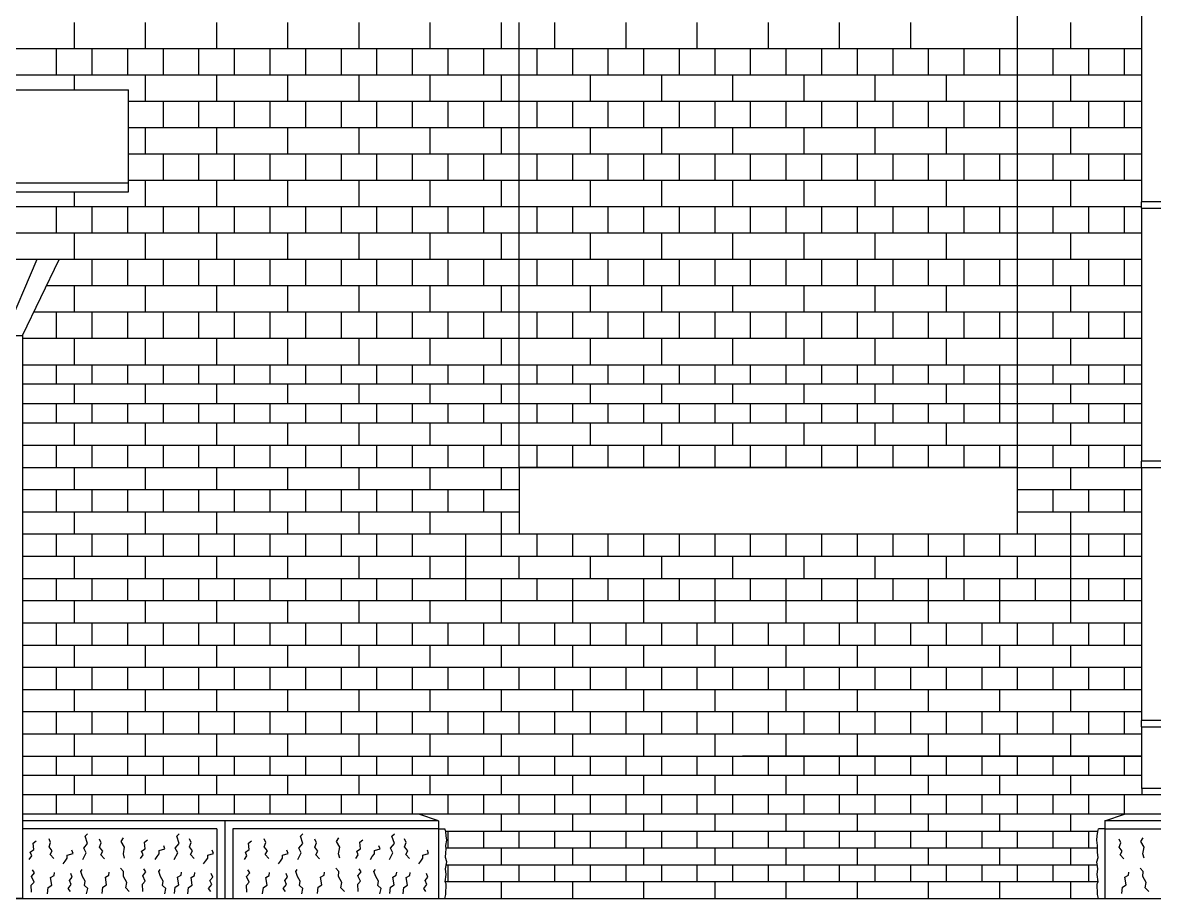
# Model space of a CAD drawing. Extents: x 138805 to 172445, y -129942 to -106182.
# Drawn here: x 159675 to 163173, y -123466 to -120759 of the extents above; entities that cross this region are included whole.
import ezdxf

# ---------------------------------------------------------------- set-up
doc = ezdxf.new("R2010")
doc.units = 0
doc.header["$LTSCALE"] = 50
doc.header["$MEASUREMENT"] = 0
for name, color, linetype in [('ele-3', 6, 'CONTINUOUS'), ('h', 5, 'CONTINUOUS'), ('HAT', 5, 'CONTINUOUS'), ('W-2', 2, 'CONTINUOUS'), ('WID', 4, 'CONTINUOUS')]:
    doc.layers.add(name, color=color, linetype=linetype)

msp = doc.modelspace()

# ---------------------------------------------------------------- linework, layer by layer
at = {"layer": 'ele-3'}
for p, q in [((162750.3, -122133.7), (162750.3, -119770.9)), ((163133.4, -120530.6), (163133.4, -121312.5)), ((161210.3, -122133.7), (161210.3, -120758.8)), ((162750.3, -120840.1), (161210.3, -120840.1)), ((162750.3, -120921.5), (161210.3, -120921.5)), ((162750.3, -121002.8), (161210.3, -121002.8)), ((162750.3, -121084.2), (161210.3, -121084.2)), ((162750.3, -121165.5), (161210.3, -121165.5)), ((162750.3, -121246.9), (161210.3, -121246.9)), ((162750.3, -121328.2), (161210.3, -121328.2)), ((163133.4, -121332.5), (163133.4, -122114.4)), ((162750.3, -121409.6), (161210.3, -121409.6)), ((162750.3, -121490.9), (161210.3, -121490.9)), ((162750.3, -121572.3), (161210.3, -121572.3)), ((162750.3, -121653.6), (161210.3, -121653.6)), ((162750.3, -121735), (161210.3, -121735)), ((159675.3, -121816.3), (161210.3, -121816.3)), ((159675.3, -121816.3), (161210.3, -121816.3)), ((161210.3, -121816.3), (162750.3, -121816.3)), ((161210.3, -121816.3), (162750.3, -121816.3)), ((162475.3, -121816.3), (163133.4, -121816.3)), ((162475.3, -121816.3), (163133.4, -121816.3)), ((161210.3, -121876.3), (159675.3, -121876.3)), ((162750.3, -121876.3), (161210.3, -121876.3)), ((163133.4, -121876.3), (162475.3, -121876.3)), ((159675.3, -121936.3), (161210.3, -121936.3)), ((161210.3, -121936.3), (162750.3, -121936.3)), ((162475.3, -121936.3), (163133.4, -121936.3)), ((159675.3, -121996.3), (161210.3, -121996.3)), ((161210.3, -121996.3), (162750.3, -121996.3)), ((162475.3, -121996.3), (163133.4, -121996.3)), ((161210.3, -122065), (162750.3, -122065)), ((163133.4, -122134.4), (163133.4, -122916.3)), ((161045.3, -122339.7), (162915.3, -122339.7)), ((161045.3, -122545.7), (161045.3, -122339.7)), ((161045.3, -122408.3), (162915.3, -122408.3)), ((161045.3, -122477), (162915.3, -122477)), ((163133.4, -122936.3), (163133.4, -123126.3)), ((159675.3, -123026.3), (163133.4, -123026.3)), ((163133.4, -123026.3), (161900.3, -123026.3)), ((163133.4, -123086.3), (159675.3, -123086.3)), ((163208.4, -123126.3), (163133.4, -123126.3)), ((163630.3, -123206.3), (159675.3, -123206.3))]:
    msp.add_line(p, q, dxfattribs=at)
for points in [[(161320.3, -120840.1), (161320.3, -120758.8)], [(161540.3, -120840.1), (161540.3, -120758.8)], [(161760.3, -120840.1), (161760.3, -120758.8)], [(161980.3, -120840.1), (161980.3, -120758.8)], [(162200.3, -120840.1), (162200.3, -120758.8)], [(162420.3, -120840.1), (162420.3, -120758.8)], [(161265.3, -120921.5), (161265.3, -120840.1)], [(161375.3, -120921.5), (161375.3, -120840.1)], [(161485.3, -120921.5), (161485.3, -120840.1)], [(161595.3, -120921.5), (161595.3, -120840.1)], [(161705.3, -120921.5), (161705.3, -120840.1)], [(161815.3, -120921.5), (161815.3, -120840.1)], [(161925.3, -120921.5), (161925.3, -120840.1)], [(162035.3, -120921.5), (162035.3, -120840.1)], [(162145.3, -120921.5), (162145.3, -120840.1)], [(162255.3, -120921.5), (162255.3, -120840.1)], [(162365.3, -120921.5), (162365.3, -120840.1)], [(162475.3, -120921.5), (162475.3, -120840.1)], [(162585.3, -120921.5), (162585.3, -120840.1)], [(162695.3, -120921.5), (162695.3, -120840.1)], [(161430.3, -121002.8), (161430.3, -120921.5)], [(161650.3, -121002.8), (161650.3, -120921.5)], [(161870.3, -121002.8), (161870.3, -120921.5)], [(162090.3, -121002.8), (162090.3, -120921.5)], [(162310.3, -121002.8), (162310.3, -120921.5)], [(162530.3, -121002.8), (162530.3, -120921.5)], [(161265.3, -121084.2), (161265.3, -121002.8)], [(161375.3, -121084.2), (161375.3, -121002.8)], [(161485.3, -121084.2), (161485.3, -121002.8)], [(161595.3, -121084.2), (161595.3, -121002.8)], [(161705.3, -121084.2), (161705.3, -121002.8)], [(161815.3, -121084.2), (161815.3, -121002.8)], [(161925.3, -121084.2), (161925.3, -121002.8)], [(162035.3, -121084.2), (162035.3, -121002.8)], [(162145.3, -121084.2), (162145.3, -121002.8)], [(162255.3, -121084.2), (162255.3, -121002.8)], [(162365.3, -121084.2), (162365.3, -121002.8)], [(162475.3, -121084.2), (162475.3, -121002.8)], [(162585.3, -121084.2), (162585.3, -121002.8)], [(162695.3, -121084.2), (162695.3, -121002.8)], [(161430.3, -121165.5), (161430.3, -121084.2)], [(161650.3, -121165.5), (161650.3, -121084.2)], [(161870.3, -121165.5), (161870.3, -121084.2)], [(162090.3, -121165.5), (162090.3, -121084.2)], [(162310.3, -121165.5), (162310.3, -121084.2)], [(162530.3, -121165.5), (162530.3, -121084.2)], [(161265.3, -121246.9), (161265.3, -121165.5)], [(161375.3, -121246.9), (161375.3, -121165.5)], [(161485.3, -121246.9), (161485.3, -121165.5)], [(161595.3, -121246.9), (161595.3, -121165.5)], [(161705.3, -121246.9), (161705.3, -121165.5)], [(161815.3, -121246.9), (161815.3, -121165.5)], [(161925.3, -121246.9), (161925.3, -121165.5)], [(162035.3, -121246.9), (162035.3, -121165.5)], [(162145.3, -121246.9), (162145.3, -121165.5)], [(162255.3, -121246.9), (162255.3, -121165.5)], [(162365.3, -121246.9), (162365.3, -121165.5)], [(162475.3, -121246.9), (162475.3, -121165.5)], [(162585.3, -121246.9), (162585.3, -121165.5)], [(162695.3, -121246.9), (162695.3, -121165.5)], [(161430.3, -121328.2), (161430.3, -121246.9)], [(161650.3, -121328.2), (161650.3, -121246.9)], [(161870.3, -121328.2), (161870.3, -121246.9)], [(162090.3, -121328.2), (162090.3, -121246.9)], [(162310.3, -121328.2), (162310.3, -121246.9)], [(162530.3, -121328.2), (162530.3, -121246.9)], [(161265.3, -121409.6), (161265.3, -121328.2)], [(161375.3, -121409.6), (161375.3, -121328.2)], [(161485.3, -121409.6), (161485.3, -121328.2)], [(161595.3, -121409.6), (161595.3, -121328.2)], [(161705.3, -121409.6), (161705.3, -121328.2)], [(161815.3, -121409.6), (161815.3, -121328.2)], [(161925.3, -121409.6), (161925.3, -121328.2)], [(162035.3, -121409.6), (162035.3, -121328.2)], [(162145.3, -121409.6), (162145.3, -121328.2)], [(162255.3, -121409.6), (162255.3, -121328.2)], [(162365.3, -121409.6), (162365.3, -121328.2)], [(162475.3, -121409.6), (162475.3, -121328.2)], [(162585.3, -121409.6), (162585.3, -121328.2)], [(162695.3, -121409.6), (162695.3, -121328.2)], [(161430.3, -121490.9), (161430.3, -121409.6)], [(161650.3, -121490.9), (161650.3, -121409.6)], [(161870.3, -121490.9), (161870.3, -121409.6)], [(162090.3, -121490.9), (162090.3, -121409.6)], [(162310.3, -121490.9), (162310.3, -121409.6)], [(162530.3, -121490.9), (162530.3, -121409.6)], [(161265.3, -121572.3), (161265.3, -121490.9)], [(161375.3, -121572.3), (161375.3, -121490.9)], [(161485.3, -121572.3), (161485.3, -121490.9)], [(161595.3, -121572.3), (161595.3, -121490.9)], [(161705.3, -121572.3), (161705.3, -121490.9)], [(161815.3, -121572.3), (161815.3, -121490.9)], [(161925.3, -121572.3), (161925.3, -121490.9)], [(162035.3, -121572.3), (162035.3, -121490.9)], [(162145.3, -121572.3), (162145.3, -121490.9)], [(162255.3, -121572.3), (162255.3, -121490.9)], [(162365.3, -121572.3), (162365.3, -121490.9)], [(162475.3, -121572.3), (162475.3, -121490.9)], [(162585.3, -121572.3), (162585.3, -121490.9)], [(162695.3, -121572.3), (162695.3, -121490.9)], [(161430.3, -121653.6), (161430.3, -121572.3)], [(161650.3, -121653.6), (161650.3, -121572.3)], [(161870.3, -121653.6), (161870.3, -121572.3)], [(162090.3, -121653.6), (162090.3, -121572.3)], [(162310.3, -121653.6), (162310.3, -121572.3)], [(162530.3, -121653.6), (162530.3, -121572.3)], [(161265.3, -121735), (161265.3, -121653.6)], [(161375.3, -121735), (161375.3, -121653.6)], [(161485.3, -121735), (161485.3, -121653.6)], [(161595.3, -121735), (161595.3, -121653.6)], [(161705.3, -121735), (161705.3, -121653.6)], [(161815.3, -121735), (161815.3, -121653.6)], [(161925.3, -121735), (161925.3, -121653.6)], [(162035.3, -121735), (162035.3, -121653.6)], [(162145.3, -121735), (162145.3, -121653.6)], [(162255.3, -121735), (162255.3, -121653.6)], [(162365.3, -121735), (162365.3, -121653.6)], [(162475.3, -121735), (162475.3, -121653.6)], [(162585.3, -121735), (162585.3, -121653.6)], [(162695.3, -121735), (162695.3, -121653.6)], [(161430.3, -121816.3), (161430.3, -121735)], [(161650.3, -121816.3), (161650.3, -121735)], [(161870.3, -121816.3), (161870.3, -121735)], [(162090.3, -121816.3), (162090.3, -121735)], [(162310.3, -121816.3), (162310.3, -121735)], [(162530.3, -121816.3), (162530.3, -121735)], [(159780.3, -121876.3), (159780.3, -121816.3)], [(159890.3, -121876.3), (159890.3, -121816.3)], [(160000.3, -121876.3), (160000.3, -121816.3)], [(160110.3, -121876.3), (160110.3, -121816.3)], [(160220.3, -121876.3), (160220.3, -121816.3)], [(160330.3, -121876.3), (160330.3, -121816.3)], [(160440.3, -121876.3), (160440.3, -121816.3)], [(160550.3, -121876.3), (160550.3, -121816.3)], [(160660.3, -121876.3), (160660.3, -121816.3)], [(160770.3, -121876.3), (160770.3, -121816.3)], [(160880.3, -121876.3), (160880.3, -121816.3)], [(160990.3, -121876.3), (160990.3, -121816.3)], [(161100.3, -121876.3), (161100.3, -121816.3)], [(161265.3, -121876.3), (161265.3, -121816.3)], [(161375.3, -121876.3), (161375.3, -121816.3)], [(161485.3, -121876.3), (161485.3, -121816.3)], [(161595.3, -121876.3), (161595.3, -121816.3)], [(161705.3, -121876.3), (161705.3, -121816.3)], [(161815.3, -121876.3), (161815.3, -121816.3)], [(161925.3, -121876.3), (161925.3, -121816.3)], [(162035.3, -121876.3), (162035.3, -121816.3)], [(162145.3, -121876.3), (162145.3, -121816.3)], [(162255.3, -121876.3), (162255.3, -121816.3)], [(162365.3, -121876.3), (162365.3, -121816.3)], [(162475.3, -121876.3), (162475.3, -121816.3)], [(162585.3, -121876.3), (162585.3, -121816.3)], [(162695.3, -121876.3), (162695.3, -121816.3)], [(162750.3, -121876.3), (162750.3, -121816.3)], [(162750.3, -121876.3), (162750.3, -121816.3)], [(162860.3, -121876.3), (162860.3, -121816.3)], [(162970.3, -121876.3), (162970.3, -121816.3)], [(163080.3, -121876.3), (163080.3, -121816.3)], [(159835.3, -121936.3), (159835.3, -121876.3)], [(160055.3, -121936.3), (160055.3, -121876.3)], [(160275.3, -121936.3), (160275.3, -121876.3)], [(160495.3, -121936.3), (160495.3, -121876.3)], [(160715.3, -121936.3), (160715.3, -121876.3)], [(160935.3, -121936.3), (160935.3, -121876.3)], [(161155.3, -121936.3), (161155.3, -121876.3)], [(161430.3, -121936.3), (161430.3, -121876.3)], [(161650.3, -121936.3), (161650.3, -121876.3)], [(161870.3, -121936.3), (161870.3, -121876.3)], [(162090.3, -121936.3), (162090.3, -121876.3)], [(162310.3, -121936.3), (162310.3, -121876.3)], [(162530.3, -121936.3), (162530.3, -121876.3)], [(162695.3, -121936.3), (162695.3, -121876.3)], [(162915.3, -121936.3), (162915.3, -121876.3)], [(159780.3, -121996.3), (159780.3, -121936.3)], [(159890.3, -121996.3), (159890.3, -121936.3)], [(160000.3, -121996.3), (160000.3, -121936.3)], [(160110.3, -121996.3), (160110.3, -121936.3)], [(160220.3, -121996.3), (160220.3, -121936.3)], [(160330.3, -121996.3), (160330.3, -121936.3)], [(160440.3, -121996.3), (160440.3, -121936.3)], [(160550.3, -121996.3), (160550.3, -121936.3)], [(160660.3, -121996.3), (160660.3, -121936.3)], [(160770.3, -121996.3), (160770.3, -121936.3)], [(160880.3, -121996.3), (160880.3, -121936.3)], [(160990.3, -121996.3), (160990.3, -121936.3)], [(161100.3, -121996.3), (161100.3, -121936.3)], [(161265.3, -121996.3), (161265.3, -121936.3)], [(161375.3, -121996.3), (161375.3, -121936.3)], [(161485.3, -121996.3), (161485.3, -121936.3)], [(161595.3, -121996.3), (161595.3, -121936.3)], [(161705.3, -121996.3), (161705.3, -121936.3)], [(161815.3, -121996.3), (161815.3, -121936.3)], [(161925.3, -121996.3), (161925.3, -121936.3)], [(162035.3, -121996.3), (162035.3, -121936.3)], [(162145.3, -121996.3), (162145.3, -121936.3)], [(162255.3, -121996.3), (162255.3, -121936.3)], [(162365.3, -121996.3), (162365.3, -121936.3)], [(162475.3, -121996.3), (162475.3, -121936.3)], [(162585.3, -121996.3), (162585.3, -121936.3)], [(162695.3, -121996.3), (162695.3, -121936.3)], [(162750.3, -121996.3), (162750.3, -121936.3)], [(162750.3, -121996.3), (162750.3, -121936.3)], [(162860.3, -121996.3), (162860.3, -121936.3)], [(162970.3, -121996.3), (162970.3, -121936.3)], [(163080.3, -121996.3), (163080.3, -121936.3)], [(161430.3, -122065), (161430.3, -121996.3)], [(161650.3, -122065), (161650.3, -121996.3)], [(161870.3, -122065), (161870.3, -121996.3)], [(162090.3, -122065), (162090.3, -121996.3)], [(162310.3, -122065), (162310.3, -121996.3)], [(162530.3, -122065), (162530.3, -121996.3)], [(161265.3, -122133.7), (161265.3, -122065)], [(161375.3, -122133.7), (161375.3, -122065)], [(161485.3, -122133.7), (161485.3, -122065)], [(161595.3, -122133.7), (161595.3, -122065)], [(161705.3, -122133.7), (161705.3, -122065)], [(161815.3, -122133.7), (161815.3, -122065)], [(161925.3, -122133.7), (161925.3, -122065)], [(162035.3, -122133.7), (162035.3, -122065)], [(162145.3, -122133.7), (162145.3, -122065)], [(162255.3, -122133.7), (162255.3, -122065)], [(162365.3, -122133.7), (162365.3, -122065)], [(162475.3, -122133.7), (162475.3, -122065)], [(162585.3, -122133.7), (162585.3, -122065)], [(162695.3, -122133.7), (162695.3, -122065)], [(161155.3, -122408.3), (161155.3, -122339.7)], [(161265.3, -122408.3), (161265.3, -122339.7)], [(161375.3, -122408.3), (161375.3, -122339.7)], [(161485.3, -122408.3), (161485.3, -122339.7)], [(161595.3, -122408.3), (161595.3, -122339.7)], [(161705.3, -122408.3), (161705.3, -122339.7)], [(161815.3, -122408.3), (161815.3, -122339.7)], [(161925.3, -122408.3), (161925.3, -122339.7)], [(162035.3, -122408.3), (162035.3, -122339.7)], [(162145.3, -122408.3), (162145.3, -122339.7)], [(162255.3, -122408.3), (162255.3, -122339.7)], [(162365.3, -122408.3), (162365.3, -122339.7)], [(162475.3, -122408.3), (162475.3, -122339.7)], [(162585.3, -122408.3), (162585.3, -122339.7)], [(162695.3, -122408.3), (162695.3, -122339.7)], [(162805.3, -122408.3), (162805.3, -122339.7)], [(162915.3, -122545.7), (162915.3, -122339.7)], [(161210.3, -122477), (161210.3, -122408.3)], [(161430.3, -122477), (161430.3, -122408.3)], [(161650.3, -122477), (161650.3, -122408.3)], [(161870.3, -122477), (161870.3, -122408.3)], [(162090.3, -122477), (162090.3, -122408.3)], [(162310.3, -122477), (162310.3, -122408.3)], [(162530.3, -122477), (162530.3, -122408.3)], [(162750.3, -122477), (162750.3, -122408.3)], [(161155.3, -122545.7), (161155.3, -122477)], [(161265.3, -122545.7), (161265.3, -122477)], [(161375.3, -122545.7), (161375.3, -122477)], [(161485.3, -122545.7), (161485.3, -122477)], [(161595.3, -122545.7), (161595.3, -122477)], [(161705.3, -122545.7), (161705.3, -122477)], [(161815.3, -122545.7), (161815.3, -122477)], [(161925.3, -122545.7), (161925.3, -122477)], [(162035.3, -122545.7), (162035.3, -122477)], [(162145.3, -122545.7), (162145.3, -122477)], [(162255.3, -122545.7), (162255.3, -122477)], [(162365.3, -122545.7), (162365.3, -122477)], [(162475.3, -122545.7), (162475.3, -122477)], [(162585.3, -122545.7), (162585.3, -122477)], [(162695.3, -122545.7), (162695.3, -122477)], [(162805.3, -122545.7), (162805.3, -122477)], [(159780.3, -123086.3), (159780.3, -123026.3)], [(159890.3, -123086.3), (159890.3, -123026.3)], [(160000.3, -123086.3), (160000.3, -123026.3)], [(160110.3, -123086.3), (160110.3, -123026.3)], [(160220.3, -123086.3), (160220.3, -123026.3)], [(160330.3, -123086.3), (160330.3, -123026.3)], [(160440.3, -123086.3), (160440.3, -123026.3)], [(160550.3, -123086.3), (160550.3, -123026.3)], [(160660.3, -123086.3), (160660.3, -123026.3)], [(160770.3, -123086.3), (160770.3, -123026.3)], [(160880.3, -123086.3), (160880.3, -123026.3)], [(160990.3, -123086.3), (160990.3, -123026.3)], [(161100.3, -123086.3), (161100.3, -123026.3)], [(161210.3, -123086.3), (161210.3, -123026.3)], [(161320.3, -123086.3), (161320.3, -123026.3)], [(161430.3, -123086.3), (161430.3, -123026.3)], [(161540.3, -123086.3), (161540.3, -123026.3)], [(161650.3, -123086.3), (161650.3, -123026.3)], [(161760.3, -123086.3), (161760.3, -123026.3)], [(161870.3, -123086.3), (161870.3, -123026.3)], [(161980.3, -123086.3), (161980.3, -123026.3)], [(162090.3, -123086.3), (162090.3, -123026.3)], [(162200.3, -123086.3), (162200.3, -123026.3)], [(162310.3, -123086.3), (162310.3, -123026.3)], [(162420.3, -123086.3), (162420.3, -123026.3)], [(162530.3, -123086.3), (162530.3, -123026.3)], [(162640.3, -123086.3), (162640.3, -123026.3)], [(162750.3, -123086.3), (162750.3, -123026.3)], [(162860.3, -123086.3), (162860.3, -123026.3)], [(162970.3, -123086.3), (162970.3, -123026.3)], [(163080.3, -123086.3), (163080.3, -123026.3)], [(159835.3, -123146.3), (159835.3, -123086.3)], [(160055.3, -123146.3), (160055.3, -123086.3)], [(160275.3, -123146.3), (160275.3, -123086.3)], [(160495.3, -123146.3), (160495.3, -123086.3)], [(160715.3, -123146.3), (160715.3, -123086.3)], [(160935.3, -123146.3), (160935.3, -123086.3)], [(161155.3, -123146.3), (161155.3, -123086.3)], [(161375.3, -123146.3), (161375.3, -123086.3)], [(161595.3, -123146.3), (161595.3, -123086.3)], [(161815.3, -123146.3), (161815.3, -123086.3)], [(162035.3, -123146.3), (162035.3, -123086.3)], [(162255.3, -123146.3), (162255.3, -123086.3)], [(162475.3, -123146.3), (162475.3, -123086.3)], [(162695.3, -123146.3), (162695.3, -123086.3)], [(162915.3, -123146.3), (162915.3, -123086.3)], [(163410.3, -123206.3), (163410.3, -123146.3), (159675.3, -123146.3)], [(159780.3, -123206.3), (159780.3, -123146.3)], [(159890.3, -123206.3), (159890.3, -123146.3)], [(160000.3, -123206.3), (160000.3, -123146.3)], [(160110.3, -123206.3), (160110.3, -123146.3)], [(160220.3, -123206.3), (160220.3, -123146.3)], [(160330.3, -123206.3), (160330.3, -123146.3)], [(160440.3, -123206.3), (160440.3, -123146.3)], [(160550.3, -123206.3), (160550.3, -123146.3)], [(160660.3, -123206.3), (160660.3, -123146.3)], [(160770.3, -123206.3), (160770.3, -123146.3)], [(160880.3, -123206.3), (160880.3, -123146.3)], [(160990.3, -123206.3), (160990.3, -123146.3)], [(161100.3, -123206.3), (161100.3, -123146.3)], [(161210.3, -123206.3), (161210.3, -123146.3)], [(161320.3, -123206.3), (161320.3, -123146.3)], [(161430.3, -123206.3), (161430.3, -123146.3)], [(161540.3, -123206.3), (161540.3, -123146.3)], [(161650.3, -123206.3), (161650.3, -123146.3)], [(161760.3, -123206.3), (161760.3, -123146.3)], [(161870.3, -123206.3), (161870.3, -123146.3)], [(161980.3, -123206.3), (161980.3, -123146.3)], [(162090.3, -123206.3), (162090.3, -123146.3)], [(162200.3, -123206.3), (162200.3, -123146.3)], [(162310.3, -123206.3), (162310.3, -123146.3)], [(162420.3, -123206.3), (162420.3, -123146.3)], [(162530.3, -123206.3), (162530.3, -123146.3)], [(162640.3, -123206.3), (162640.3, -123146.3)], [(162750.3, -123206.3), (162750.3, -123146.3)], [(162860.3, -123206.3), (162860.3, -123146.3)], [(162970.3, -123206.3), (162970.3, -123146.3)], [(163080.3, -123206.3), (163080.3, -123146.3)], [(163135.3, -123146.3), (163135.3, -123126.3)]]:
    msp.add_lwpolyline(points, dxfattribs=at)
at = {"layer": 'h'}
for p, q in [((161210.3, -120840.1), (157030.3, -120840.1)), ((163133.4, -120840.1), (162475.3, -120840.1)), ((161210.3, -120921.5), (157030.3, -120921.5)), ((163133.4, -120921.5), (162750.3, -120921.5)), ((161210.3, -121002.8), (160002.8, -121002.8)), ((163133.4, -121002.8), (162750.3, -121002.8)), ((161210.3, -121084.2), (160002.8, -121084.2)), ((163133.4, -121084.2), (162750.3, -121084.2)), ((161210.3, -121165.5), (160002.8, -121165.5)), ((163133.4, -121165.5), (162750.3, -121165.5)), ((161210.3, -121246.9), (160002.8, -121246.9)), ((163133.4, -121246.9), (162750.3, -121246.9)), ((161210.3, -121328.2), (157030.3, -121328.2)), ((163133.4, -121328.2), (162750.3, -121328.2)), ((161210.3, -121409.6), (157030.3, -121409.6)), ((163133.4, -121409.6), (162750.3, -121409.6)), ((161210.3, -121490.9), (157030.3, -121490.9)), ((159719, -121490.9), (159619.7, -121726.3)), ((163133.4, -121490.9), (162750.3, -121490.9)), ((161210.3, -121572.3), (159749, -121572.3)), ((163133.4, -121572.3), (162750.3, -121572.3)), ((161210.3, -121653.6), (159710.1, -121653.6)), ((163133.4, -121653.6), (162750.3, -121653.6)), ((161210.3, -121735), (159675.3, -121735)), ((163133.4, -121735), (162750.3, -121735)), ((159675.3, -122065), (161210.3, -122065)), ((162750.3, -122065), (163133.4, -122065)), ((159675.3, -122133.7), (163291.8, -122133.7)), ((159675.3, -122202.3), (161210.3, -122202.3)), ((162750.3, -122202.3), (163133.4, -122202.3)), ((159675.3, -122271), (161210.3, -122271)), ((162750.3, -122271), (163133.4, -122271)), ((159675.3, -122339.7), (161045.3, -122339.7)), ((162750.3, -122339.7), (163133.4, -122339.7)), ((159675.3, -122408.3), (161045.3, -122408.3)), ((162915.3, -122408.3), (163133.4, -122408.3)), ((159675.3, -122477), (161045.3, -122477)), ((162915.3, -122477), (163133.4, -122477)), ((159675.3, -122545.7), (161045.3, -122545.7)), ((160935.3, -122545.7), (162915.3, -122545.7)), ((162915.3, -122545.7), (163133.4, -122545.7)), ((159675.3, -122614.3), (163133.4, -122614.3)), ((159675.3, -122683), (163133.4, -122683)), ((159675.3, -122751.7), (163133.4, -122751.7)), ((159675.3, -122820.3), (163133.4, -122820.3)), ((159675.3, -122889), (163133.4, -122889)), ((159675.3, -122957.7), (163133.4, -122957.7)), ((160982.4, -123258.3), (162998.3, -123258.3)), ((160983.7, -123310.3), (162997, -123310.3)), ((160984.3, -123362.3), (162996.3, -123362.3)), ((160981.4, -123414.3), (162999.3, -123414.3))]:
    msp.add_line(p, q, dxfattribs=at)
for points in [[(159835.3, -120840.1), (159835.3, -120758.8)], [(160055.3, -120840.1), (160055.3, -120758.8)], [(160275.3, -120840.1), (160275.3, -120758.8)], [(160495.3, -120840.1), (160495.3, -120758.8)], [(160715.3, -120840.1), (160715.3, -120758.8)], [(160935.3, -120840.1), (160935.3, -120758.8)], [(161155.3, -120840.1), (161155.3, -120758.8)], [(162915.3, -120840.1), (162915.3, -120758.8)], [(159780.3, -120921.5), (159780.3, -120840.1)], [(159890.3, -120921.5), (159890.3, -120840.1)], [(160000.3, -120921.5), (160000.3, -120840.1)], [(160110.3, -120921.5), (160110.3, -120840.1)], [(160220.3, -120921.5), (160220.3, -120840.1)], [(160330.3, -120921.5), (160330.3, -120840.1)], [(160440.3, -120921.5), (160440.3, -120840.1)], [(160550.3, -120921.5), (160550.3, -120840.1)], [(160660.3, -120921.5), (160660.3, -120840.1)], [(160770.3, -120921.5), (160770.3, -120840.1)], [(160880.3, -120921.5), (160880.3, -120840.1)], [(160990.3, -120921.5), (160990.3, -120840.1)], [(161100.3, -120921.5), (161100.3, -120840.1)], [(162750.3, -120921.5), (162750.3, -120840.1)], [(162750.3, -120921.5), (162750.3, -120840.1)], [(162860.3, -120921.5), (162860.3, -120840.1)], [(162970.3, -120921.5), (162970.3, -120840.1)], [(163080.3, -120921.5), (163080.3, -120840.1)], [(159835.3, -120966.9), (159835.3, -120921.5)], [(160055.3, -121002.8), (160055.3, -120921.5)], [(160275.3, -121002.8), (160275.3, -120921.5)], [(160495.3, -121002.8), (160495.3, -120921.5)], [(160715.3, -121002.8), (160715.3, -120921.5)], [(160935.3, -121002.8), (160935.3, -120921.5)], [(161155.3, -121002.8), (161155.3, -120921.5)], [(162915.3, -121002.8), (162915.3, -120921.5)], [(160110.3, -121084.2), (160110.3, -121002.8)], [(160220.3, -121084.2), (160220.3, -121002.8)], [(160330.3, -121084.2), (160330.3, -121002.8)], [(160440.3, -121084.2), (160440.3, -121002.8)], [(160550.3, -121084.2), (160550.3, -121002.8)], [(160660.3, -121084.2), (160660.3, -121002.8)], [(160770.3, -121084.2), (160770.3, -121002.8)], [(160880.3, -121084.2), (160880.3, -121002.8)], [(160990.3, -121084.2), (160990.3, -121002.8)], [(161100.3, -121084.2), (161100.3, -121002.8)], [(162750.3, -121084.2), (162750.3, -121002.8)], [(162750.3, -121084.2), (162750.3, -121002.8)], [(162860.3, -121084.2), (162860.3, -121002.8)], [(162970.3, -121084.2), (162970.3, -121002.8)], [(163080.3, -121084.2), (163080.3, -121002.8)], [(160055.3, -121165.5), (160055.3, -121084.2)], [(160275.3, -121165.5), (160275.3, -121084.2)], [(160495.3, -121165.5), (160495.3, -121084.2)], [(160715.3, -121165.5), (160715.3, -121084.2)], [(160935.3, -121165.5), (160935.3, -121084.2)], [(161155.3, -121165.5), (161155.3, -121084.2)], [(162915.3, -121165.5), (162915.3, -121084.2)], [(160110.3, -121246.9), (160110.3, -121165.5)], [(160220.3, -121246.9), (160220.3, -121165.5)], [(160330.3, -121246.9), (160330.3, -121165.5)], [(160440.3, -121246.9), (160440.3, -121165.5)], [(160550.3, -121246.9), (160550.3, -121165.5)], [(160660.3, -121246.9), (160660.3, -121165.5)], [(160770.3, -121246.9), (160770.3, -121165.5)], [(160880.3, -121246.9), (160880.3, -121165.5)], [(160990.3, -121246.9), (160990.3, -121165.5)], [(161100.3, -121246.9), (161100.3, -121165.5)], [(162750.3, -121246.9), (162750.3, -121165.5)], [(162750.3, -121246.9), (162750.3, -121165.5)], [(162860.3, -121246.9), (162860.3, -121165.5)], [(162970.3, -121246.9), (162970.3, -121165.5)], [(163080.3, -121246.9), (163080.3, -121165.5)], [(160055.3, -121328.2), (160055.3, -121246.9)], [(160275.3, -121328.2), (160275.3, -121246.9)], [(160495.3, -121328.2), (160495.3, -121246.9)], [(160715.3, -121328.2), (160715.3, -121246.9)], [(160935.3, -121328.2), (160935.3, -121246.9)], [(161155.3, -121328.2), (161155.3, -121246.9)], [(162915.3, -121328.2), (162915.3, -121246.9)], [(159835.3, -121328.2), (159835.3, -121282)], [(159780.3, -121409.6), (159780.3, -121328.2)], [(159890.3, -121409.6), (159890.3, -121328.2)], [(160000.3, -121409.6), (160000.3, -121328.2)], [(160110.3, -121409.6), (160110.3, -121328.2)], [(160220.3, -121409.6), (160220.3, -121328.2)], [(160330.3, -121409.6), (160330.3, -121328.2)], [(160440.3, -121409.6), (160440.3, -121328.2)], [(160550.3, -121409.6), (160550.3, -121328.2)], [(160660.3, -121409.6), (160660.3, -121328.2)], [(160770.3, -121409.6), (160770.3, -121328.2)], [(160880.3, -121409.6), (160880.3, -121328.2)], [(160990.3, -121409.6), (160990.3, -121328.2)], [(161100.3, -121409.6), (161100.3, -121328.2)], [(162750.3, -121409.6), (162750.3, -121328.2)], [(162750.3, -121409.6), (162750.3, -121328.2)], [(162860.3, -121409.6), (162860.3, -121328.2)], [(162970.3, -121409.6), (162970.3, -121328.2)], [(163080.3, -121409.6), (163080.3, -121328.2)], [(159835.3, -121490.9), (159835.3, -121409.6)], [(160055.3, -121490.9), (160055.3, -121409.6)], [(160275.3, -121490.9), (160275.3, -121409.6)], [(160495.3, -121490.9), (160495.3, -121409.6)], [(160715.3, -121490.9), (160715.3, -121409.6)], [(160935.3, -121490.9), (160935.3, -121409.6)], [(161155.3, -121490.9), (161155.3, -121409.6)], [(162915.3, -121490.9), (162915.3, -121409.6)], [(159890.3, -121572.3), (159890.3, -121490.9)], [(160000.3, -121572.3), (160000.3, -121490.9)], [(160110.3, -121572.3), (160110.3, -121490.9)], [(160220.3, -121572.3), (160220.3, -121490.9)], [(160330.3, -121572.3), (160330.3, -121490.9)], [(160440.3, -121572.3), (160440.3, -121490.9)], [(160550.3, -121572.3), (160550.3, -121490.9)], [(160660.3, -121572.3), (160660.3, -121490.9)], [(160770.3, -121572.3), (160770.3, -121490.9)], [(160880.3, -121572.3), (160880.3, -121490.9)], [(160990.3, -121572.3), (160990.3, -121490.9)], [(161100.3, -121572.3), (161100.3, -121490.9)], [(162750.3, -121572.3), (162750.3, -121490.9)], [(162750.3, -121572.3), (162750.3, -121490.9)], [(162860.3, -121572.3), (162860.3, -121490.9)], [(162970.3, -121572.3), (162970.3, -121490.9)], [(163080.3, -121572.3), (163080.3, -121490.9)], [(159835.3, -121653.6), (159835.3, -121572.3)], [(160055.3, -121653.6), (160055.3, -121572.3)], [(160275.3, -121653.6), (160275.3, -121572.3)], [(160495.3, -121653.6), (160495.3, -121572.3)], [(160715.3, -121653.6), (160715.3, -121572.3)], [(160935.3, -121653.6), (160935.3, -121572.3)], [(161155.3, -121653.6), (161155.3, -121572.3)], [(162915.3, -121653.6), (162915.3, -121572.3)], [(159780.3, -121735), (159780.3, -121653.6)], [(159890.3, -121735), (159890.3, -121653.6)], [(160000.3, -121735), (160000.3, -121653.6)], [(160110.3, -121735), (160110.3, -121653.6)], [(160220.3, -121735), (160220.3, -121653.6)], [(160330.3, -121735), (160330.3, -121653.6)], [(160440.3, -121735), (160440.3, -121653.6)], [(160550.3, -121735), (160550.3, -121653.6)], [(160660.3, -121735), (160660.3, -121653.6)], [(160770.3, -121735), (160770.3, -121653.6)], [(160880.3, -121735), (160880.3, -121653.6)], [(160990.3, -121735), (160990.3, -121653.6)], [(161100.3, -121735), (161100.3, -121653.6)], [(162750.3, -121735), (162750.3, -121653.6)], [(162750.3, -121735), (162750.3, -121653.6)], [(162860.3, -121735), (162860.3, -121653.6)], [(162970.3, -121735), (162970.3, -121653.6)], [(163080.3, -121735), (163080.3, -121653.6)], [(159835.3, -121816.3), (159835.3, -121735)], [(160055.3, -121816.3), (160055.3, -121735)], [(160275.3, -121816.3), (160275.3, -121735)], [(160495.3, -121816.3), (160495.3, -121735)], [(160715.3, -121816.3), (160715.3, -121735)], [(160935.3, -121816.3), (160935.3, -121735)], [(161155.3, -121816.3), (161155.3, -121735)], [(162915.3, -121816.3), (162915.3, -121735)], [(159835.3, -122065), (159835.3, -121996.3)], [(160055.3, -122065), (160055.3, -121996.3)], [(160275.3, -122065), (160275.3, -121996.3)], [(160495.3, -122065), (160495.3, -121996.3)], [(160715.3, -122065), (160715.3, -121996.3)], [(160935.3, -122065), (160935.3, -121996.3)], [(161155.3, -122065), (161155.3, -121996.3)], [(162915.3, -122065), (162915.3, -121996.3)], [(159780.3, -122133.7), (159780.3, -122065)], [(159890.3, -122133.7), (159890.3, -122065)], [(160000.3, -122133.7), (160000.3, -122065)], [(160110.3, -122133.7), (160110.3, -122065)], [(160220.3, -122133.7), (160220.3, -122065)], [(160330.3, -122133.7), (160330.3, -122065)], [(160440.3, -122133.7), (160440.3, -122065)], [(160550.3, -122133.7), (160550.3, -122065)], [(160660.3, -122133.7), (160660.3, -122065)], [(160770.3, -122133.7), (160770.3, -122065)], [(160880.3, -122133.7), (160880.3, -122065)], [(160990.3, -122133.7), (160990.3, -122065)], [(161100.3, -122133.7), (161100.3, -122065)], [(162750.3, -122133.7), (162750.3, -122065)], [(162750.3, -122133.7), (162750.3, -122065)], [(162860.3, -122133.7), (162860.3, -122065)], [(162970.3, -122133.7), (162970.3, -122065)], [(163080.3, -122133.7), (163080.3, -122065)], [(159835.3, -122202.3), (159835.3, -122133.7)], [(160055.3, -122202.3), (160055.3, -122133.7)], [(160275.3, -122202.3), (160275.3, -122133.7)], [(160495.3, -122202.3), (160495.3, -122133.7)], [(160715.3, -122202.3), (160715.3, -122133.7)], [(160935.3, -122202.3), (160935.3, -122133.7)], [(161155.3, -122202.3), (161155.3, -122133.7)], [(162915.3, -122202.3), (162915.3, -122133.7)], [(159780.3, -122271), (159780.3, -122202.3)], [(159890.3, -122271), (159890.3, -122202.3)], [(160000.3, -122271), (160000.3, -122202.3)], [(160110.3, -122271), (160110.3, -122202.3)], [(160220.3, -122271), (160220.3, -122202.3)], [(160330.3, -122271), (160330.3, -122202.3)], [(160440.3, -122271), (160440.3, -122202.3)], [(160550.3, -122271), (160550.3, -122202.3)], [(160660.3, -122271), (160660.3, -122202.3)], [(160770.3, -122271), (160770.3, -122202.3)], [(160880.3, -122271), (160880.3, -122202.3)], [(160990.3, -122271), (160990.3, -122202.3)], [(161100.3, -122271), (161100.3, -122202.3)], [(162750.3, -122271), (162750.3, -122202.3)], [(162750.3, -122271), (162750.3, -122202.3)], [(162860.3, -122271), (162860.3, -122202.3)], [(162970.3, -122271), (162970.3, -122202.3)], [(163080.3, -122271), (163080.3, -122202.3)], [(159835.3, -122339.7), (159835.3, -122271)], [(160055.3, -122339.7), (160055.3, -122271)], [(160275.3, -122339.7), (160275.3, -122271)], [(160495.3, -122339.7), (160495.3, -122271)], [(160715.3, -122339.7), (160715.3, -122271)], [(160935.3, -122339.7), (160935.3, -122271)], [(161155.3, -122339.7), (161155.3, -122271)], [(162915.3, -122339.7), (162915.3, -122271)], [(159780.3, -122408.3), (159780.3, -122339.7)], [(159890.3, -122408.3), (159890.3, -122339.7)], [(160000.3, -122408.3), (160000.3, -122339.7)], [(160110.3, -122408.3), (160110.3, -122339.7)], [(160220.3, -122408.3), (160220.3, -122339.7)], [(160330.3, -122408.3), (160330.3, -122339.7)], [(160440.3, -122408.3), (160440.3, -122339.7)], [(160550.3, -122408.3), (160550.3, -122339.7)], [(160660.3, -122408.3), (160660.3, -122339.7)], [(160770.3, -122408.3), (160770.3, -122339.7)], [(160880.3, -122408.3), (160880.3, -122339.7)], [(162970.3, -122408.3), (162970.3, -122339.7)], [(163080.3, -122408.3), (163080.3, -122339.7)], [(159835.3, -122477), (159835.3, -122408.3)], [(160055.3, -122477), (160055.3, -122408.3)], [(160275.3, -122477), (160275.3, -122408.3)], [(160495.3, -122477), (160495.3, -122408.3)], [(160715.3, -122477), (160715.3, -122408.3)], [(160935.3, -122477), (160935.3, -122408.3)], [(162915.3, -122477), (162915.3, -122408.3)], [(159780.3, -122545.7), (159780.3, -122477)], [(159890.3, -122545.7), (159890.3, -122477)], [(160000.3, -122545.7), (160000.3, -122477)], [(160110.3, -122545.7), (160110.3, -122477)], [(160220.3, -122545.7), (160220.3, -122477)], [(160330.3, -122545.7), (160330.3, -122477)], [(160440.3, -122545.7), (160440.3, -122477)], [(160550.3, -122545.7), (160550.3, -122477)], [(160660.3, -122545.7), (160660.3, -122477)], [(160770.3, -122545.7), (160770.3, -122477)], [(160880.3, -122545.7), (160880.3, -122477)], [(162970.3, -122545.7), (162970.3, -122477)], [(163080.3, -122545.7), (163080.3, -122477)], [(159835.3, -122614.3), (159835.3, -122545.7)], [(160055.3, -122614.3), (160055.3, -122545.7)], [(160275.3, -122614.3), (160275.3, -122545.7)], [(160495.3, -122614.3), (160495.3, -122545.7)], [(160715.3, -122614.3), (160715.3, -122545.7)], [(160935.3, -122614.3), (160935.3, -122545.7)], [(161155.3, -122614.3), (161155.3, -122545.7)], [(161375.3, -122614.3), (161375.3, -122545.7)], [(161595.3, -122614.3), (161595.3, -122545.7)], [(161815.3, -122614.3), (161815.3, -122545.7)], [(162035.3, -122614.3), (162035.3, -122545.7)], [(162255.3, -122614.3), (162255.3, -122545.7)], [(162475.3, -122614.3), (162475.3, -122545.7)], [(162695.3, -122614.3), (162695.3, -122545.7)], [(162915.3, -122614.3), (162915.3, -122545.7)], [(159780.3, -122683), (159780.3, -122614.3)], [(159890.3, -122683), (159890.3, -122614.3)], [(160000.3, -122683), (160000.3, -122614.3)], [(160110.3, -122683), (160110.3, -122614.3)], [(160220.3, -122683), (160220.3, -122614.3)], [(160330.3, -122683), (160330.3, -122614.3)], [(160440.3, -122683), (160440.3, -122614.3)], [(160550.3, -122683), (160550.3, -122614.3)], [(160660.3, -122683), (160660.3, -122614.3)], [(160770.3, -122683), (160770.3, -122614.3)], [(160880.3, -122683), (160880.3, -122614.3)], [(160990.3, -122683), (160990.3, -122614.3)], [(161100.3, -122683), (161100.3, -122614.3)], [(161210.3, -122683), (161210.3, -122614.3)], [(161320.3, -122683), (161320.3, -122614.3)], [(161430.3, -122683), (161430.3, -122614.3)], [(161540.3, -122683), (161540.3, -122614.3)], [(161650.3, -122683), (161650.3, -122614.3)], [(161760.3, -122683), (161760.3, -122614.3)], [(161870.3, -122683), (161870.3, -122614.3)], [(161980.3, -122683), (161980.3, -122614.3)], [(162090.3, -122683), (162090.3, -122614.3)], [(162200.3, -122683), (162200.3, -122614.3)], [(162310.3, -122683), (162310.3, -122614.3)], [(162420.3, -122683), (162420.3, -122614.3)], [(162530.3, -122683), (162530.3, -122614.3)], [(162640.3, -122683), (162640.3, -122614.3)], [(162750.3, -122683), (162750.3, -122614.3)], [(162860.3, -122683), (162860.3, -122614.3)], [(162970.3, -122683), (162970.3, -122614.3)], [(163080.3, -122683), (163080.3, -122614.3)], [(159835.3, -122751.7), (159835.3, -122683)], [(160055.3, -122751.7), (160055.3, -122683)], [(160275.3, -122751.7), (160275.3, -122683)], [(160495.3, -122751.7), (160495.3, -122683)], [(160715.3, -122751.7), (160715.3, -122683)], [(160935.3, -122751.7), (160935.3, -122683)], [(161155.3, -122751.7), (161155.3, -122683)], [(161375.3, -122751.7), (161375.3, -122683)], [(161595.3, -122751.7), (161595.3, -122683)], [(161815.3, -122751.7), (161815.3, -122683)], [(162035.3, -122751.7), (162035.3, -122683)], [(162255.3, -122751.7), (162255.3, -122683)], [(162475.3, -122751.7), (162475.3, -122683)], [(162695.3, -122751.7), (162695.3, -122683)], [(162915.3, -122751.7), (162915.3, -122683)], [(159780.3, -122820.3), (159780.3, -122751.7)], [(159890.3, -122820.3), (159890.3, -122751.7)], [(160000.3, -122820.3), (160000.3, -122751.7)], [(160110.3, -122820.3), (160110.3, -122751.7)], [(160220.3, -122820.3), (160220.3, -122751.7)], [(160330.3, -122820.3), (160330.3, -122751.7)], [(160440.3, -122820.3), (160440.3, -122751.7)], [(160550.3, -122820.3), (160550.3, -122751.7)], [(160660.3, -122820.3), (160660.3, -122751.7)], [(160770.3, -122820.3), (160770.3, -122751.7)], [(160880.3, -122820.3), (160880.3, -122751.7)], [(160990.3, -122820.3), (160990.3, -122751.7)], [(161100.3, -122820.3), (161100.3, -122751.7)], [(161210.3, -122820.3), (161210.3, -122751.7)], [(161320.3, -122820.3), (161320.3, -122751.7)], [(161430.3, -122820.3), (161430.3, -122751.7)], [(161540.3, -122820.3), (161540.3, -122751.7)], [(161650.3, -122820.3), (161650.3, -122751.7)], [(161760.3, -122820.3), (161760.3, -122751.7)], [(161870.3, -122820.3), (161870.3, -122751.7)], [(161980.3, -122820.3), (161980.3, -122751.7)], [(162090.3, -122820.3), (162090.3, -122751.7)], [(162200.3, -122820.3), (162200.3, -122751.7)], [(162310.3, -122820.3), (162310.3, -122751.7)], [(162420.3, -122820.3), (162420.3, -122751.7)], [(162530.3, -122820.3), (162530.3, -122751.7)], [(162640.3, -122820.3), (162640.3, -122751.7)], [(162750.3, -122820.3), (162750.3, -122751.7)], [(162860.3, -122820.3), (162860.3, -122751.7)], [(162970.3, -122820.3), (162970.3, -122751.7)], [(163080.3, -122820.3), (163080.3, -122751.7)], [(159835.3, -122889), (159835.3, -122820.3)], [(160055.3, -122889), (160055.3, -122820.3)], [(160275.3, -122889), (160275.3, -122820.3)], [(160495.3, -122889), (160495.3, -122820.3)], [(160715.3, -122889), (160715.3, -122820.3)], [(160935.3, -122889), (160935.3, -122820.3)], [(161155.3, -122889), (161155.3, -122820.3)], [(161375.3, -122889), (161375.3, -122820.3)], [(161595.3, -122889), (161595.3, -122820.3)], [(161815.3, -122889), (161815.3, -122820.3)], [(162035.3, -122889), (162035.3, -122820.3)], [(162255.3, -122889), (162255.3, -122820.3)], [(162475.3, -122889), (162475.3, -122820.3)], [(162695.3, -122889), (162695.3, -122820.3)], [(162915.3, -122889), (162915.3, -122820.3)], [(159780.3, -122957.7), (159780.3, -122889)], [(159890.3, -122957.7), (159890.3, -122889)], [(160000.3, -122957.7), (160000.3, -122889)], [(160110.3, -122957.7), (160110.3, -122889)], [(160220.3, -122957.7), (160220.3, -122889)], [(160330.3, -122957.7), (160330.3, -122889)], [(160440.3, -122957.7), (160440.3, -122889)], [(160550.3, -122957.7), (160550.3, -122889)], [(160660.3, -122957.7), (160660.3, -122889)], [(160770.3, -122957.7), (160770.3, -122889)], [(160880.3, -122957.7), (160880.3, -122889)], [(160990.3, -122957.7), (160990.3, -122889)], [(161100.3, -122957.7), (161100.3, -122889)], [(161210.3, -122957.7), (161210.3, -122889)], [(161320.3, -122957.7), (161320.3, -122889)], [(161430.3, -122957.7), (161430.3, -122889)], [(161540.3, -122957.7), (161540.3, -122889)], [(161650.3, -122957.7), (161650.3, -122889)], [(161760.3, -122957.7), (161760.3, -122889)], [(161870.3, -122957.7), (161870.3, -122889)], [(161980.3, -122957.7), (161980.3, -122889)], [(162090.3, -122957.7), (162090.3, -122889)], [(162200.3, -122957.7), (162200.3, -122889)], [(162310.3, -122957.7), (162310.3, -122889)], [(162420.3, -122957.7), (162420.3, -122889)], [(162530.3, -122957.7), (162530.3, -122889)], [(162640.3, -122957.7), (162640.3, -122889)], [(162750.3, -122957.7), (162750.3, -122889)], [(162860.3, -122957.7), (162860.3, -122889)], [(162970.3, -122957.7), (162970.3, -122889)], [(163080.3, -122957.7), (163080.3, -122889)], [(159835.3, -123026.3), (159835.3, -122957.7)], [(160055.3, -123026.3), (160055.3, -122957.7)], [(160275.3, -123026.3), (160275.3, -122957.7)], [(160495.3, -123026.3), (160495.3, -122957.7)], [(160715.3, -123026.3), (160715.3, -122957.7)], [(160935.3, -123026.3), (160935.3, -122957.7)], [(161155.3, -123026.3), (161155.3, -122957.7)], [(161375.3, -123026.3), (161375.3, -122957.7)], [(161595.3, -123026.3), (161595.3, -122957.7)], [(161815.3, -123026.3), (161815.3, -122957.7)], [(162035.3, -123026.3), (162035.3, -122957.7)], [(162255.3, -123026.3), (162255.3, -122957.7)], [(162475.3, -123026.3), (162475.3, -122957.7)], [(162695.3, -123026.3), (162695.3, -122957.7)], [(162915.3, -123026.3), (162915.3, -122957.7)], [(161155.3, -123258.3), (161155.3, -123206.3)], [(161375.3, -123258.3), (161375.3, -123206.3)], [(161595.3, -123258.3), (161595.3, -123206.3)], [(161815.3, -123258.3), (161815.3, -123206.3)], [(162035.3, -123258.3), (162035.3, -123206.3)], [(162255.3, -123258.3), (162255.3, -123206.3)], [(162475.3, -123258.3), (162475.3, -123206.3)], [(162695.3, -123258.3), (162695.3, -123206.3)], [(162915.3, -123258.3), (162915.3, -123206.3)], [(159696, -123346.2), (159703.6, -123335), (159699, -123323.3), (159710.2, -123315.7), (159708.2, -123295.4), (159717.4, -123288.2)], [(159771.6, -123343), (159760.2, -123330.6), (159766.7, -123319.3), (159757, -123307), (159761.9, -123293.5), (159757, -123282.2)], [(159860.9, -123346.3), (159871.5, -123325.6), (159864.3, -123311.6), (159876.3, -123296.2), (159868.6, -123273.6), (159876.3, -123267.3)], [(159927.9, -123344.4), (159916.5, -123332), (159923, -123320.7), (159913.3, -123308.4), (159918.2, -123294.9), (159913.3, -123283.6)], [(159990.3, -123342.3), (159986.7, -123328.2), (159990.6, -123308), (159980.1, -123290.1), (159987.1, -123279.3)], [(160040, -123343.4), (160047.6, -123332.2), (160043.1, -123320.5), (160054.3, -123312.9), (160052.2, -123292.6), (160061.4, -123285.4)], [(160143.9, -123346.3), (160154.5, -123325.6), (160147.2, -123311.6), (160159.3, -123296.2), (160151.6, -123273.6), (160159.3, -123267.3)], [(160205.5, -123343), (160194.2, -123330.6), (160200.7, -123319.3), (160191, -123307), (160195.8, -123293.5), (160191, -123282.2)], [(160361, -123346.2), (160368.6, -123335), (160364.1, -123323.3), (160375.3, -123315.7), (160373.2, -123295.4), (160382.4, -123288.2)], [(160436.6, -123343), (160425.3, -123330.6), (160431.7, -123319.3), (160422, -123307), (160426.9, -123293.5), (160422, -123282.2)], [(160525.9, -123346.3), (160536.5, -123325.6), (160529.3, -123311.6), (160541.3, -123296.2), (160533.6, -123273.6), (160541.3, -123267.3)], [(160592.9, -123344.4), (160581.6, -123332), (160588, -123320.7), (160578.3, -123308.4), (160583.2, -123294.9), (160578.3, -123283.6)], [(160655.3, -123342.3), (160651.7, -123328.2), (160655.6, -123308), (160645.1, -123290.1), (160652.1, -123279.3)], [(160705, -123343.4), (160712.7, -123332.2), (160708.1, -123320.5), (160719.3, -123312.9), (160717.2, -123292.6), (160726.4, -123285.4)], [(160808.9, -123346.3), (160819.5, -123325.6), (160812.3, -123311.6), (160824.3, -123296.2), (160816.6, -123273.6), (160824.3, -123267.3)], [(160870.5, -123343), (160859.2, -123330.6), (160865.7, -123319.3), (160856, -123307), (160860.9, -123293.5), (160856, -123282.2)], [(160990.3, -123310.3), (160990.3, -123258.3)], [(161100.3, -123310.3), (161100.3, -123258.3)], [(161210.3, -123310.3), (161210.3, -123258.3)], [(161320.3, -123310.3), (161320.3, -123258.3)], [(161430.3, -123310.3), (161430.3, -123258.3)], [(161540.3, -123310.3), (161540.3, -123258.3)], [(161650.3, -123310.3), (161650.3, -123258.3)], [(161760.3, -123310.3), (161760.3, -123258.3)], [(161870.3, -123310.3), (161870.3, -123258.3)], [(161980.3, -123310.3), (161980.3, -123258.3)], [(162090.3, -123310.3), (162090.3, -123258.3)], [(162200.3, -123310.3), (162200.3, -123258.3)], [(162310.3, -123310.3), (162310.3, -123258.3)], [(162420.3, -123310.3), (162420.3, -123258.3)], [(162530.3, -123310.3), (162530.3, -123258.3)], [(162640.3, -123310.3), (162640.3, -123258.3)], [(162750.3, -123310.3), (162750.3, -123258.3)], [(162860.3, -123310.3), (162860.3, -123258.3)], [(162970.3, -123310.3), (162970.3, -123258.3)], [(163078.7, -123344.4), (163067.4, -123332), (163073.8, -123320.7), (163064.1, -123308.4), (163069, -123294.9), (163064.1, -123283.6)], [(163141.2, -123342.3), (163137.5, -123328.2), (163141.5, -123308), (163130.9, -123290.1), (163137.9, -123279.3)], [(159800.9, -123359.9), (159806.8, -123350.8), (159813.3, -123342.1), (159813.3, -123332.5), (159831, -123327.1), (159827.3, -123317.4)], [(160085, -123345.9), (160090.9, -123336.8), (160097.4, -123328.2), (160097.4, -123318.5), (160115.2, -123313.1), (160111.4, -123303.4)], [(160234.8, -123359.9), (160240.8, -123350.8), (160247.2, -123342.1), (160247.2, -123332.5), (160265, -123327.1), (160261.2, -123317.4)], [(160465.9, -123359.9), (160471.8, -123350.8), (160478.3, -123342.1), (160478.3, -123332.5), (160496.1, -123327.1), (160492.3, -123317.4)], [(160750, -123345.9), (160755.9, -123336.8), (160762.4, -123328.2), (160762.4, -123318.5), (160780.2, -123313.1), (160776.4, -123303.4)], [(160899.9, -123359.9), (160905.8, -123350.8), (160912.3, -123342.1), (160912.3, -123332.5), (160930, -123327.1), (160926.3, -123317.4)], [(161155.3, -123362.3), (161155.3, -123310.3)], [(161375.3, -123362.3), (161375.3, -123310.3)], [(161595.3, -123362.3), (161595.3, -123310.3)], [(161815.3, -123362.3), (161815.3, -123310.3)], [(162035.3, -123362.3), (162035.3, -123310.3)], [(162255.3, -123362.3), (162255.3, -123310.3)], [(162475.3, -123362.3), (162475.3, -123310.3)], [(162695.3, -123362.3), (162695.3, -123310.3)], [(162915.3, -123362.3), (162915.3, -123310.3)], [(159702.8, -123447.5), (159701.8, -123425.6), (159710.5, -123415.9), (159702.3, -123399.2), (159712.5, -123387.5), (159705.9, -123378.3)], [(159752.1, -123452.1), (159754.3, -123432.7), (159765.6, -123425.2), (159761.8, -123401.5), (159772.6, -123395.5), (159773.6, -123385.9)], [(159822.9, -123444.8), (159815.9, -123435.7), (159825.6, -123423.8), (159820.2, -123410.9), (159828.9, -123401.2), (159824.6, -123389.4)], [(159873, -123452.2), (159876.8, -123436.3), (159866.2, -123426.7), (159868.1, -123413.2), (159860, -123399.2), (159854.7, -123383.3), (159859, -123376.6)], [(159921.3, -123451.6), (159923.5, -123432.2), (159934.8, -123424.7), (159931, -123401), (159941.8, -123395.1), (159942.8, -123385.4)], [(160004.7, -123444.6), (159993.9, -123433.8), (159997.2, -123417.7), (159986.9, -123398.3), (159987.5, -123383.7), (159978.3, -123373)], [(160046.9, -123444.6), (160045.8, -123422.8), (160054.5, -123413.1), (160046.4, -123396.3), (160056.5, -123384.6), (160049.9, -123375.5)], [(160114.5, -123452.2), (160118.3, -123436.3), (160107.7, -123426.7), (160109.7, -123413.2), (160101.5, -123399.2), (160096.2, -123383.3), (160100.5, -123376.6)], [(160144.8, -123451.6), (160146.9, -123432.2), (160158.2, -123424.7), (160154.4, -123401), (160165.2, -123395.1), (160166.3, -123385.4)], [(160186.1, -123452.1), (160188.2, -123432.7), (160199.5, -123425.2), (160195.8, -123401.5), (160206.5, -123395.5), (160207.6, -123385.9)], [(160256.9, -123444.8), (160249.9, -123435.7), (160259.6, -123423.8), (160254.2, -123410.9), (160262.8, -123401.2), (160258.5, -123389.4)], [(160367.9, -123447.5), (160366.8, -123425.6), (160375.5, -123415.9), (160367.4, -123399.2), (160377.5, -123387.5), (160370.9, -123378.3)], [(160417.1, -123452.1), (160419.3, -123432.7), (160430.6, -123425.2), (160426.8, -123401.5), (160437.6, -123395.5), (160438.7, -123385.9)], [(160488, -123444.8), (160480.9, -123435.7), (160490.6, -123423.8), (160485.3, -123410.9), (160493.9, -123401.2), (160489.6, -123389.4)], [(160538, -123452.2), (160541.8, -123436.3), (160531.2, -123426.7), (160533.2, -123413.2), (160525, -123399.2), (160519.7, -123383.3), (160524, -123376.6)], [(160586.3, -123451.6), (160588.5, -123432.2), (160599.8, -123424.7), (160596, -123401), (160606.8, -123395.1), (160607.9, -123385.4)], [(160669.7, -123444.6), (160659, -123433.8), (160662.2, -123417.7), (160652, -123398.3), (160652.5, -123383.7), (160643.3, -123373)], [(160711.9, -123444.6), (160710.9, -123422.8), (160719.5, -123413.1), (160711.4, -123396.3), (160721.5, -123384.6), (160714.9, -123375.5)], [(160779.5, -123452.2), (160783.4, -123436.3), (160772.8, -123426.7), (160774.7, -123413.2), (160766.5, -123399.2), (160761.2, -123383.3), (160765.5, -123376.6)], [(160809.8, -123451.6), (160811.9, -123432.2), (160823.2, -123424.7), (160819.5, -123401), (160830.2, -123395.1), (160831.3, -123385.4)], [(160851.1, -123452.1), (160853.2, -123432.7), (160864.6, -123425.2), (160860.8, -123401.5), (160871.6, -123395.5), (160872.6, -123385.9)], [(160921.9, -123444.8), (160914.9, -123435.7), (160924.6, -123423.8), (160919.2, -123410.9), (160927.9, -123401.2), (160923.5, -123389.4)], [(160990.3, -123414.3), (160990.3, -123362.3)], [(161100.3, -123414.3), (161100.3, -123362.3)], [(161210.3, -123414.3), (161210.3, -123362.3)], [(161320.3, -123414.3), (161320.3, -123362.3)], [(161430.3, -123414.3), (161430.3, -123362.3)], [(161540.3, -123414.3), (161540.3, -123362.3)], [(161650.3, -123414.3), (161650.3, -123362.3)], [(161760.3, -123414.3), (161760.3, -123362.3)], [(161870.3, -123414.3), (161870.3, -123362.3)], [(161980.3, -123414.3), (161980.3, -123362.3)], [(162090.3, -123414.3), (162090.3, -123362.3)], [(162200.3, -123414.3), (162200.3, -123362.3)], [(162310.3, -123414.3), (162310.3, -123362.3)], [(162420.3, -123414.3), (162420.3, -123362.3)], [(162530.3, -123414.3), (162530.3, -123362.3)], [(162640.3, -123414.3), (162640.3, -123362.3)], [(162750.3, -123414.3), (162750.3, -123362.3)], [(162860.3, -123414.3), (162860.3, -123362.3)], [(162970.3, -123414.3), (162970.3, -123362.3)], [(163072.1, -123451.6), (163074.3, -123432.2), (163085.6, -123424.7), (163081.8, -123401), (163092.6, -123395.1), (163093.7, -123385.4)], [(163155.6, -123444.6), (163144.8, -123433.8), (163148, -123417.7), (163137.8, -123398.3), (163138.3, -123383.7), (163129.2, -123373)], [(161155.3, -123466.3), (161155.3, -123414.3)], [(161375.3, -123466.3), (161375.3, -123414.3)], [(161595.3, -123466.3), (161595.3, -123414.3)], [(161815.3, -123466.3), (161815.3, -123414.3)], [(162035.3, -123466.3), (162035.3, -123414.3)], [(162255.3, -123466.3), (162255.3, -123414.3)], [(162475.3, -123466.3), (162475.3, -123414.3)], [(162695.3, -123466.3), (162695.3, -123414.3)], [(162915.3, -123466.3), (162915.3, -123414.3)]]:
    msp.add_lwpolyline(points, dxfattribs=at)
at = {"layer": 'HAT'}
for p, q in [((160900.3, -123206.3), (159675.3, -123206.3)), ((160960.3, -123226.3), (160900.3, -123206.3)), ((163020.3, -123226.3), (163080.3, -123206.3)), ((163630.3, -123206.3), (163080.3, -123206.3)), ((160275.3, -123251.3), (159675.3, -123251.3)), ((160275.3, -123251.3), (160275.3, -123466.3)), ((160960.3, -123251.3), (160325.3, -123251.3)), ((160325.3, -123251.3), (160325.3, -123466.3)), ((160960.3, -123251.3), (160960.3, -123466.3)), ((163020.3, -123251.3), (163020.3, -123466.3)), ((163020.3, -123251.3), (163630.3, -123251.3))]:
    msp.add_line(p, q, dxfattribs=at)
at = {"layer": 'W-2'}
msp.add_line((156790.3, -123466.3), (166460.3, -123466.3), dxfattribs=at)
at = {"layer": 'WID'}
for p, q in [((158402.8, -120966.9), (160002.8, -120966.9)), ((160002.8, -121282), (160002.8, -120966.9)), ((158402.8, -121253.6), (160002.8, -121253.6)), ((158402.8, -121282), (160002.8, -121282)), ((159787.9, -121490.9), (158617.8, -121490.9)), ((159675.3, -121726.3), (159787.9, -121490.9)), ((160960.3, -123226.3), (159675.3, -123226.3)), ((160300.3, -123226.3), (160300.3, -123466.3)), ((160960.3, -123226.3), (160960.3, -123251.3)), ((160960.3, -123251.3), (160980.3, -123251.3)), ((163020.3, -123251.3), (163000.3, -123251.3)), ((163630.3, -123226.3), (163020.3, -123226.3)), ((163020.3, -123226.3), (163020.3, -123251.3))]:
    msp.add_line(p, q, dxfattribs=at)
for points in [[(163209.4, -121312.5), (163132.4, -121312.5), (163132.4, -121332.5), (163209.4, -121332.5)], [(158730.3, -121726.3), (159675.3, -121726.3), (159675.3, -123466.3), (158730.3, -123466.3)], [(161210.3, -122339.7), (162750.3, -122339.7), (162750.3, -122133.7), (161210.3, -122133.7)], [(163209.4, -122114.4), (163132.4, -122114.4), (163132.4, -122134.4), (163209.4, -122134.4)], [(163209.4, -122916.3), (163132.4, -122916.3), (163132.4, -122936.3), (163209.4, -122936.3)]]:
    msp.add_lwpolyline(points, close=True, dxfattribs=at)
for points in [[(160980.3, -123466.3), (160983, -123454.3), (160984.1, -123420.9), (160981.3, -123415.3), (160984.6, -123392.4), (160982, -123374.8), (160986, -123353.7), (160981.7, -123339.8), (160983.3, -123324.2), (160983.8, -123314.1), (160983.5, -123302.4), (160985.9, -123286.5), (160984.7, -123273.1), (160982.8, -123259.7), (160980.3, -123251.3)], [(163000.3, -123466.3), (162997.6, -123454.3), (162996.5, -123420.9), (162999.4, -123415.3), (162996, -123392.4), (162998.7, -123374.8), (162994.7, -123353.7), (162999, -123339.8), (162997.3, -123324.2), (162996.9, -123314.1), (162997.2, -123302.4), (162994.7, -123286.5), (162996, -123273.1), (162997.9, -123259.7), (163000.3, -123251.3)]]:
    msp.add_lwpolyline(points, dxfattribs=at)

doc.saveas('drawing.dxf')
